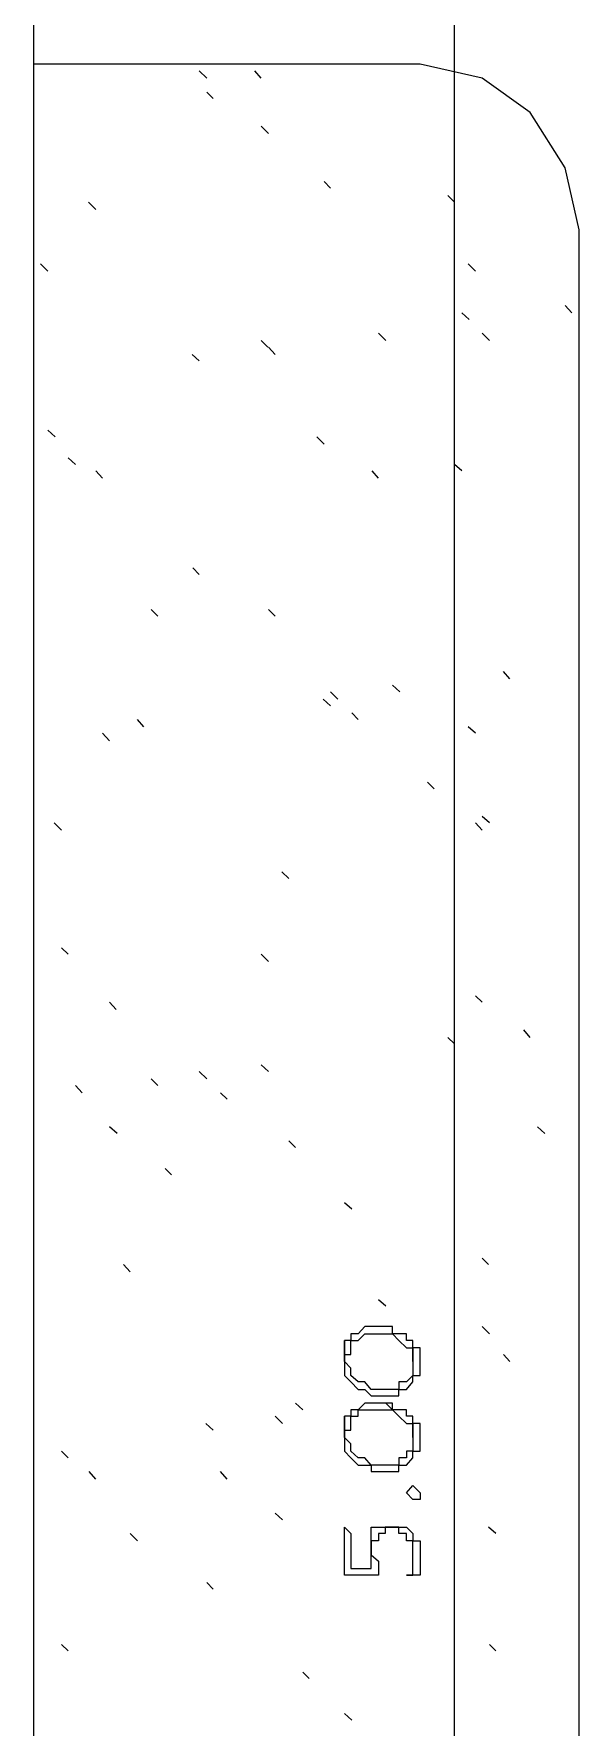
# Model space of a CAD drawing. Header units: millimetres. Extents: x -518.8 to -461.2, y 3.5 to 44.2.
# Drawn here: x -500.335 to -499.832, y 7.212 to 8.775 of the extents above; entities that cross this region are included whole.
import ezdxf

# ---------------------------------------------------------------- set-up
doc = ezdxf.new("R2010")
doc.units = ezdxf.units.MM
doc.header["$MEASUREMENT"] = 0
for name, color, linetype in [('10', 10, 'Continuous'), ('151', 151, 'Continuous'), ('16', 16, 'Continuous'), ('MYSOLIDS', 7, 'Continuous')]:
    doc.layers.add(name, color=color, linetype=linetype)

msp = doc.modelspace()

# ---------------------------------------------------------------- linework, layer by layer
at = {"layer": '10'}
msp.add_lwpolyline([(-500.3346, 4.9526), (-500.3346, 9.9691)], dxfattribs=at)
at = {"layer": '151'}
for points in [[(-499.9782, 8.7466), (-500.3346, 8.7466)], [(-500.1752, 8.7338), (-500.182, 8.7406)], [(-500.1248, 8.7338), (-500.1308, 8.7406)], [(-499.8316, 8.5939), (-499.8444, 8.6511), (-499.8767, 8.7022), (-499.9211, 8.7338), (-499.9782, 8.7466)], [(-500.1692, 8.715), (-500.1752, 8.721)], [(-500.1181, 8.6827), (-500.1248, 8.6894)], [(-500.0609, 8.6323), (-500.0669, 8.6383)], [(-499.9466, 8.6195), (-499.9527, 8.6255)], [(-500.2775, 8.6127), (-500.2842, 8.6195)], [(-499.8316, 4.9526), (-499.8316, 8.5939)], [(-500.3218, 8.5556), (-500.3286, 8.5624)], [(-499.9271, 8.5556), (-499.9339, 8.5624)], [(-499.9331, 8.5112), (-499.9399, 8.5172)], [(-499.8384, 8.5172), (-499.8444, 8.524)], [(-500.1188, 8.4857), (-500.1248, 8.4917)], [(-500.1121, 8.4789), (-500.1181, 8.4857)], [(-500.0098, 8.4917), (-500.0166, 8.4985)], [(-499.9143, 8.4917), (-499.9211, 8.4985)], [(-500.182, 8.4729), (-500.1887, 8.4789)], [(-500.3151, 8.403), (-500.3218, 8.409)], [(-500.0669, 8.3962), (-500.0737, 8.403)], [(-500.2963, 8.3774), (-500.303, 8.3834)], [(-499.9399, 8.3714), (-499.9466, 8.3774)], [(-500.2714, 8.3646), (-500.2775, 8.3714)], [(-500.0166, 8.3646), (-500.0226, 8.3714)], [(-500.182, 8.2759), (-500.188, 8.2819)], [(-500.2203, 8.2375), (-500.2263, 8.2436)], [(-500.1121, 8.2375), (-500.1181, 8.2436)], [(-499.8955, 8.1797), (-499.9015, 8.1864)], [(-499.997, 8.1676), (-500.0038, 8.1736)], [(-500.0609, 8.1548), (-500.0677, 8.1609)], [(-500.0542, 8.1609), (-500.0609, 8.1676)], [(-500.2331, 8.1353), (-500.2391, 8.1421)], [(-500.0354, 8.1421), (-500.0414, 8.1481)], [(-500.2647, 8.1225), (-500.2714, 8.1293)], [(-499.9271, 8.1293), (-499.9339, 8.1353)], [(-499.9654, 8.0782), (-499.9714, 8.0842)], [(-500.309, 8.0398), (-500.3158, 8.0466)], [(-499.9211, 8.0398), (-499.9271, 8.0466)], [(-499.9143, 8.0466), (-499.9211, 8.0526)], [(-500.0993, 7.9954), (-500.106, 8.0015)], [(-500.303, 7.9255), (-500.309, 7.9315)], [(-500.1181, 7.9188), (-500.1248, 7.9255)], [(-500.2587, 7.8744), (-500.2647, 7.8812)], [(-499.9211, 7.8812), (-499.9271, 7.8872)], [(-499.9466, 7.8428), (-499.9527, 7.8488)], [(-499.8767, 7.8488), (-499.8827, 7.8556)], [(-500.1752, 7.8105), (-500.182, 7.8172)], [(-500.1181, 7.8172), (-500.1248, 7.8233)], [(-500.2902, 7.7977), (-500.2963, 7.8045)], [(-500.2203, 7.8045), (-500.2263, 7.8105)], [(-500.1564, 7.7917), (-500.1624, 7.7977)], [(-500.2579, 7.7601), (-500.2647, 7.7661)], [(-499.8632, 7.7601), (-499.8699, 7.7661)], [(-500.0933, 7.7473), (-500.0993, 7.7533)], [(-500.2075, 7.7218), (-500.2136, 7.7278)], [(-500.0414, 7.6902), (-500.0481, 7.6962)], [(-499.9151, 7.6391), (-499.9211, 7.6451)], [(-500.2459, 7.6323), (-500.2519, 7.6391)], [(-500.0098, 7.6007), (-500.0166, 7.6067)], [(-499.9143, 7.5751), (-499.9211, 7.5819)], [(-499.8955, 7.5496), (-499.9015, 7.5563)], [(-500.1053, 7.4924), (-500.1121, 7.4992)], [(-500.0865, 7.5052), (-500.0933, 7.5112)], [(-500.0038, 7.5052), (-500.0098, 7.5112)], [(-500.1692, 7.4864), (-500.176, 7.4924)], [(-500.303, 7.4609), (-500.309, 7.4669)], [(-500.2775, 7.4413), (-500.2835, 7.4481)], [(-500.1564, 7.4413), (-500.1624, 7.4481)], [(-500.1053, 7.4037), (-500.1121, 7.4097)], [(-500.2391, 7.3842), (-500.2459, 7.3909)], [(-499.9083, 7.3909), (-499.9151, 7.3969)], [(-500.1692, 7.3398), (-500.1752, 7.3458)], [(-500.303, 7.2827), (-500.309, 7.2887)], [(-499.9083, 7.2827), (-499.9143, 7.2887)], [(-500.0805, 7.2571), (-500.0865, 7.2631)], [(-500.0414, 7.2188), (-500.0481, 7.2248)]]:
    msp.add_lwpolyline(points, dxfattribs=at)
at = {"layer": '16'}
msp.add_lwpolyline([(-499.9466, 4.9015), (-499.9466, 10.0195)], dxfattribs=at)
at = {"layer": 'MYSOLIDS'}
for points in [[(-500.0481, 7.5691), (-500.0481, 7.5496), (-500.0481, 7.5563), (-500.0421, 7.5563), (-500.0421, 7.5624), (-500.0421, 7.5624), (-500.0421, 7.5691), (-500.0354, 7.5691), (-500.0354, 7.5691), (-500.0354, 7.5691), (-500.0293, 7.5751), (-500.0293, 7.5751), (-500.0233, 7.5751), (-500.0233, 7.5751), (-500.0166, 7.5751), (-500.0166, 7.5751), (-500.0166, 7.5751), (-500.0105, 7.5751), (-500.0105, 7.5751), (-500.0038, 7.5751), (-500.0038, 7.5751), (-500.0038, 7.5751), (-499.9978, 7.5691), (-499.9978, 7.5691), (-499.9978, 7.5691), (-499.991, 7.5624), (-499.991, 7.5624), (-499.985, 7.5624), (-499.985, 7.5563), (-499.985, 7.5563), (-499.985, 7.5563), (-499.985, 7.5496), (-499.985, 7.5496), (-499.985, 7.5624), (-499.985, 7.5624), (-499.985, 7.5691), (-499.991, 7.5691), (-499.991, 7.5691), (-499.991, 7.5751), (-499.9978, 7.5751), (-499.9978, 7.5751), (-500.0038, 7.5751), (-500.0038, 7.5751), (-500.0038, 7.5819), (-500.0105, 7.5819), (-500.0105, 7.5819), (-500.0166, 7.5819), (-500.0233, 7.5819), (-500.0233, 7.5819), (-500.0233, 7.5819), (-500.0293, 7.5819), (-500.0293, 7.5819), (-500.0354, 7.5751), (-500.0354, 7.5751), (-500.0421, 7.5751), (-500.0421, 7.5751), (-500.0421, 7.5751), (-500.0421, 7.5691), (-500.0481, 7.5691), (-500.0481, 7.5691)], [(-500.0481, 7.5563), (-500.0481, 7.5496), (-500.0481, 7.5496), (-500.0481, 7.5436), (-500.0481, 7.5436), (-500.0481, 7.5368), (-500.0481, 7.5368), (-500.0421, 7.5308), (-500.0421, 7.5308), (-500.0421, 7.5308), (-500.0354, 7.524), (-500.0354, 7.524), (-500.0293, 7.524), (-500.0293, 7.524), (-500.0293, 7.524), (-500.0233, 7.518), (-500.0233, 7.518), (-500.0166, 7.518), (-500.0166, 7.518), (-500.0105, 7.518), (-500.0105, 7.518), (-500.0038, 7.518), (-500.0038, 7.518), (-499.9978, 7.518), (-499.9978, 7.524), (-499.9978, 7.524), (-499.991, 7.524), (-499.991, 7.524), (-499.985, 7.5308), (-499.985, 7.5308), (-499.985, 7.5308), (-499.985, 7.5368), (-499.9782, 7.5368), (-499.9782, 7.5368), (-499.9782, 7.5436), (-499.9782, 7.5436), (-499.9782, 7.5496), (-499.9782, 7.5496), (-499.9782, 7.5563), (-499.9782, 7.5563), (-499.9782, 7.5624), (-499.985, 7.5624), (-499.985, 7.5496), (-499.985, 7.5496), (-499.985, 7.5436), (-499.985, 7.5436), (-499.985, 7.5368), (-499.985, 7.5368), (-499.991, 7.5308), (-499.991, 7.5308), (-499.991, 7.5308), (-499.9978, 7.5308), (-499.9978, 7.524), (-500.0038, 7.524), (-500.0038, 7.524), (-500.0105, 7.524), (-500.0105, 7.524), (-500.0105, 7.524), (-500.0166, 7.524), (-500.0166, 7.524), (-500.0233, 7.524), (-500.0233, 7.524), (-500.0293, 7.5308), (-500.0293, 7.5308), (-500.0354, 7.5308), (-500.0354, 7.5308), (-500.0354, 7.5308), (-500.0421, 7.5368), (-500.0421, 7.5368), (-500.0421, 7.5436), (-500.0421, 7.5436), (-500.0421, 7.5436), (-500.0481, 7.5496), (-500.0481, 7.5496), (-500.0481, 7.5691), (-500.0481, 7.5691), (-500.0481, 7.5624), (-500.0481, 7.5624), (-500.0481, 7.5563), (-500.0481, 7.5563), (-500.0481, 7.5563)], [(-500.0481, 7.4992), (-500.0481, 7.4797), (-500.0481, 7.4864), (-500.0421, 7.4864), (-500.0421, 7.4924), (-500.0421, 7.4924), (-500.0421, 7.4992), (-500.0354, 7.4992), (-500.0354, 7.4992), (-500.0354, 7.5052), (-500.0293, 7.5052), (-500.0293, 7.5052), (-500.0233, 7.5052), (-500.0233, 7.5052), (-500.0166, 7.5052), (-500.0166, 7.5052), (-500.0166, 7.5052), (-500.0105, 7.5052), (-500.0105, 7.5052), (-500.0038, 7.5052), (-500.0038, 7.5052), (-500.0038, 7.5052), (-499.9978, 7.4992), (-499.9978, 7.4992), (-499.9978, 7.4992), (-499.991, 7.4924), (-499.991, 7.4924), (-499.985, 7.4924), (-499.985, 7.4864), (-499.985, 7.4864), (-499.985, 7.4864), (-499.985, 7.4797), (-499.985, 7.4797), (-499.985, 7.4924), (-499.985, 7.4924), (-499.985, 7.4992), (-499.991, 7.4992), (-499.991, 7.4992), (-499.991, 7.5052), (-499.9978, 7.5052), (-499.9978, 7.5052), (-500.0038, 7.5052), (-500.0038, 7.5112), (-500.0038, 7.5112), (-500.0105, 7.5112), (-500.0105, 7.5112), (-500.0166, 7.5112), (-500.0233, 7.5112), (-500.0233, 7.5112), (-500.0233, 7.5112), (-500.0293, 7.5112), (-500.0293, 7.5112), (-500.0354, 7.5052), (-500.0354, 7.5052), (-500.0421, 7.5052), (-500.0421, 7.5052), (-500.0421, 7.5052), (-500.0421, 7.4992), (-500.0481, 7.4992), (-500.0481, 7.4992)], [(-500.0481, 7.4864), (-500.0481, 7.4797), (-500.0481, 7.4797), (-500.0481, 7.4736), (-500.0481, 7.4736), (-500.0481, 7.4669), (-500.0481, 7.4669), (-500.0421, 7.4609), (-500.0421, 7.4609), (-500.0421, 7.4609), (-500.0354, 7.4541), (-500.0354, 7.4541), (-500.0293, 7.4541), (-500.0293, 7.4541), (-500.0293, 7.4541), (-500.0233, 7.4541), (-500.0233, 7.4481), (-500.0166, 7.4481), (-500.0166, 7.4481), (-500.0105, 7.4481), (-500.0105, 7.4481), (-500.0038, 7.4481), (-500.0038, 7.4481), (-499.9978, 7.4481), (-499.9978, 7.4541), (-499.9978, 7.4541), (-499.991, 7.4541), (-499.991, 7.4541), (-499.985, 7.4609), (-499.985, 7.4609), (-499.985, 7.4609), (-499.985, 7.4669), (-499.9782, 7.4669), (-499.9782, 7.4669), (-499.9782, 7.4736), (-499.9782, 7.4736), (-499.9782, 7.4797), (-499.9782, 7.4797), (-499.9782, 7.4864), (-499.9782, 7.4864), (-499.9782, 7.4924), (-499.985, 7.4924), (-499.985, 7.4797), (-499.985, 7.4797), (-499.985, 7.4736), (-499.985, 7.4736), (-499.985, 7.4669), (-499.985, 7.4669), (-499.991, 7.4669), (-499.991, 7.4609), (-499.991, 7.4609), (-499.9978, 7.4609), (-499.9978, 7.4541), (-500.0038, 7.4541), (-500.0038, 7.4541), (-500.0105, 7.4541), (-500.0105, 7.4541), (-500.0105, 7.4541), (-500.0166, 7.4541), (-500.0166, 7.4541), (-500.0233, 7.4541), (-500.0233, 7.4541), (-500.0293, 7.4609), (-500.0293, 7.4609), (-500.0354, 7.4609), (-500.0354, 7.4609), (-500.0354, 7.4609), (-500.0421, 7.4669), (-500.0421, 7.4669), (-500.0421, 7.4736), (-500.0421, 7.4736), (-500.0421, 7.4736), (-500.0481, 7.4797), (-500.0481, 7.4797), (-500.0481, 7.4992), (-500.0481, 7.4992), (-500.0481, 7.4924), (-500.0481, 7.4924), (-500.0481, 7.4864), (-500.0481, 7.4864), (-500.0481, 7.4864)], [(-499.9782, 7.4285), (-499.9782, 7.4225), (-499.9782, 7.4225), (-499.985, 7.4225), (-499.985, 7.4225), (-499.985, 7.4225), (-499.985, 7.4225), (-499.991, 7.4285), (-499.991, 7.4285), (-499.991, 7.4285), (-499.991, 7.4285), (-499.985, 7.4353), (-499.985, 7.4353), (-499.985, 7.4353), (-499.9782, 7.4285), (-499.9782, 7.4285), (-499.9782, 7.4285), (-499.9782, 7.4285), (-499.9782, 7.4285), (-499.9782, 7.4285)], [(-500.0421, 7.3586), (-500.0421, 7.3586), (-500.0354, 7.3586), (-500.0354, 7.3586), (-500.0293, 7.3586), (-500.0293, 7.3586), (-500.0233, 7.3586), (-500.0233, 7.3586), (-500.0233, 7.3586), (-500.0233, 7.3586), (-500.0233, 7.3654), (-500.0233, 7.3654), (-500.0233, 7.3654), (-500.0233, 7.3714), (-500.0233, 7.3714), (-500.0233, 7.3782), (-500.0233, 7.3782), (-500.0233, 7.3842), (-500.0233, 7.3842), (-500.0233, 7.3909), (-500.0233, 7.3909), (-500.0233, 7.3909), (-500.0233, 7.3969), (-500.0166, 7.3969), (-500.0166, 7.3969), (-500.0105, 7.3969), (-500.0105, 7.3969), (-500.0038, 7.3969), (-500.0038, 7.3969), (-500.0038, 7.3969), (-499.9978, 7.3969), (-499.9978, 7.3969), (-499.9978, 7.3969), (-499.991, 7.3969), (-499.991, 7.3969), (-499.985, 7.3909), (-499.985, 7.3909), (-499.985, 7.3909), (-499.985, 7.3842), (-499.9782, 7.3842), (-499.9782, 7.3782), (-499.9782, 7.3782), (-499.9782, 7.3714), (-499.9782, 7.3714), (-499.9782, 7.3654), (-499.9782, 7.3654), (-499.9782, 7.3586), (-499.9782, 7.3586), (-499.9782, 7.3526), (-499.9782, 7.3526), (-499.985, 7.3526), (-499.985, 7.3526), (-499.985, 7.3526), (-499.991, 7.3526), (-499.991, 7.3526), (-499.991, 7.3526), (-499.991, 7.3526), (-499.991, 7.3526), (-499.985, 7.3526), (-499.985, 7.3526), (-499.985, 7.3526), (-499.985, 7.3586), (-499.985, 7.3586), (-499.985, 7.3586), (-499.985, 7.3654), (-499.985, 7.3654), (-499.985, 7.3654), (-499.985, 7.3714), (-499.985, 7.3714), (-499.985, 7.3782), (-499.985, 7.3782), (-499.985, 7.3842), (-499.985, 7.3842), (-499.991, 7.3842), (-499.991, 7.3909), (-499.991, 7.3909), (-499.9978, 7.3909), (-499.9978, 7.3969), (-500.0038, 7.3969), (-500.0038, 7.3969), (-500.0105, 7.3969), (-500.0105, 7.3909), (-500.0166, 7.3909), (-500.0166, 7.3909), (-500.0166, 7.3909), (-500.0166, 7.3909), (-500.0166, 7.3842), (-500.0233, 7.3842), (-500.0233, 7.3782), (-500.0233, 7.3782), (-500.0233, 7.3714), (-500.0233, 7.3714), (-500.0233, 7.3714), (-500.0166, 7.3654), (-500.0166, 7.3654), (-500.0166, 7.3586), (-500.0166, 7.3586), (-500.0166, 7.3586), (-500.0166, 7.3526), (-500.0166, 7.3526), (-500.0166, 7.3526), (-500.0166, 7.3526), (-500.0166, 7.3526), (-500.0166, 7.3526), (-500.0233, 7.3526), (-500.0233, 7.3526), (-500.0293, 7.3526), (-500.0293, 7.3526), (-500.0354, 7.3526), (-500.0354, 7.3526), (-500.0421, 7.3526), (-500.0421, 7.3526), (-500.0421, 7.3526), (-500.0481, 7.3526), (-500.0481, 7.3526), (-500.0481, 7.3526), (-500.0481, 7.3586), (-500.0481, 7.3586), (-500.0481, 7.3654), (-500.0481, 7.3654), (-500.0481, 7.3714), (-500.0481, 7.3714), (-500.0481, 7.3782), (-500.0481, 7.3782), (-500.0481, 7.3842), (-500.0481, 7.3842), (-500.0481, 7.3842), (-500.0481, 7.3909), (-500.0481, 7.3909), (-500.0481, 7.3909), (-500.0481, 7.3969), (-500.0481, 7.3969), (-500.0481, 7.3969), (-500.0481, 7.3969), (-500.0481, 7.3969), (-500.0481, 7.3969), (-500.0421, 7.3909), (-500.0421, 7.3909), (-500.0421, 7.3842), (-500.0421, 7.3842), (-500.0421, 7.3782), (-500.0421, 7.3714), (-500.0421, 7.3714), (-500.0421, 7.3654), (-500.0421, 7.3654), (-500.0421, 7.3586), (-500.0421, 7.3586), (-500.0421, 7.3586), (-500.0421, 7.3586), (-500.0421, 7.3586)]]:
    msp.add_lwpolyline(points, dxfattribs=at)

doc.saveas('drawing.dxf')
